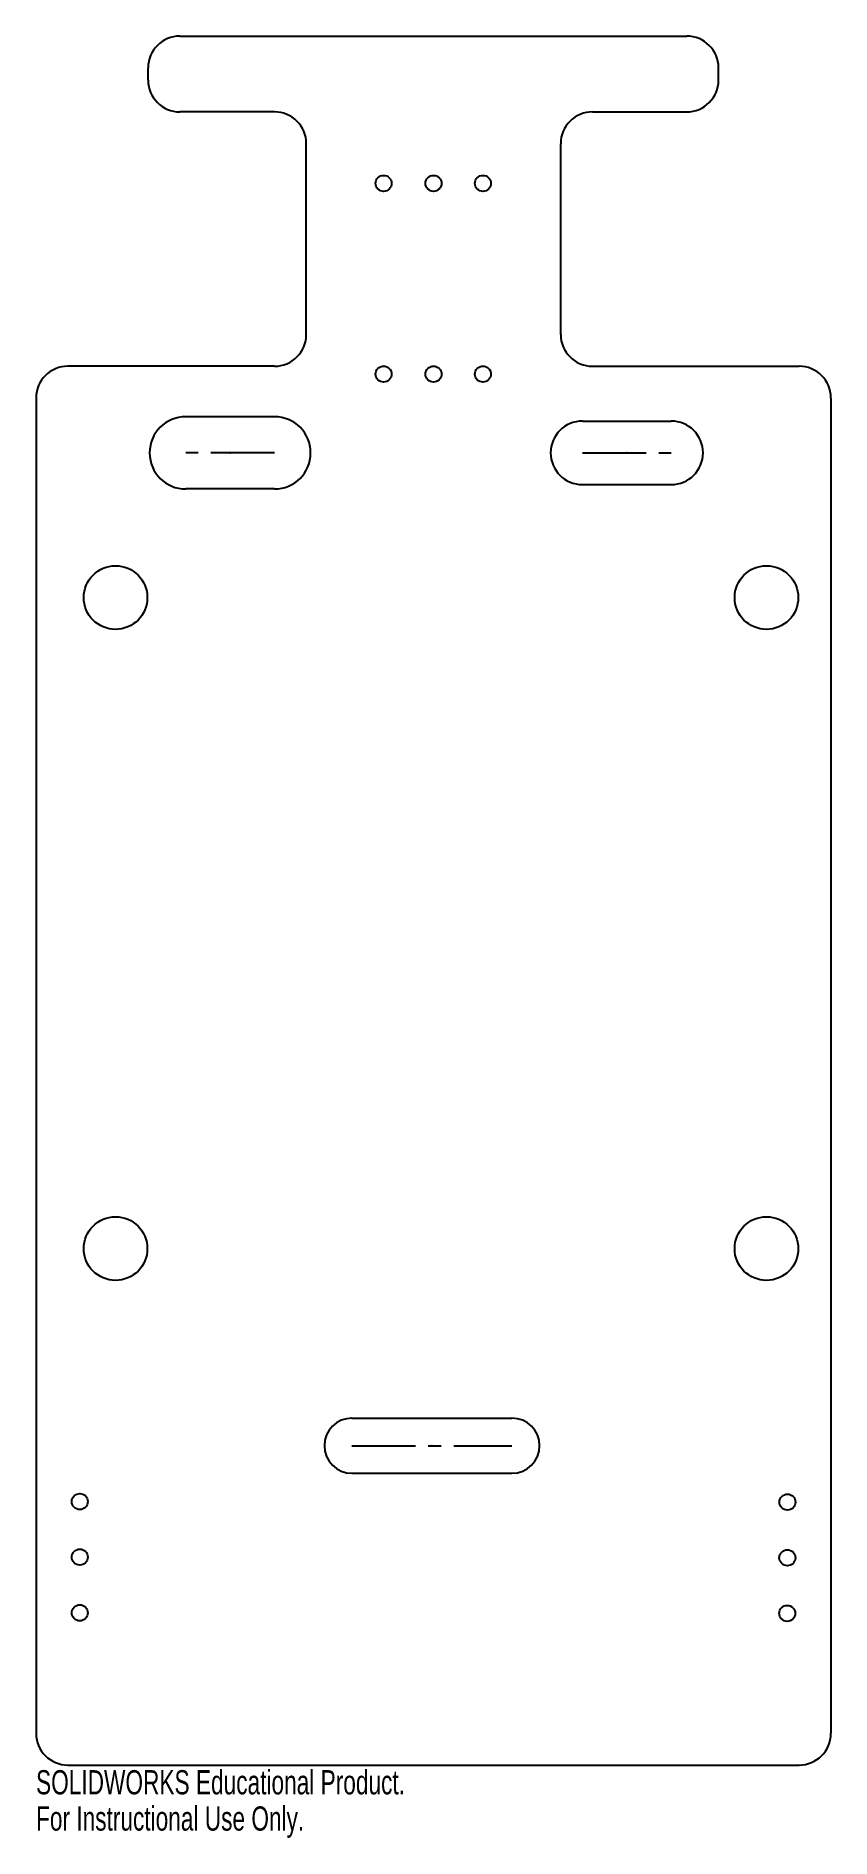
# Model space of a CAD drawing. Header units: inches. Extents: x -3.1 to 3.1, y -7.8 to 6.3.
import ezdxf

# ---------------------------------------------------------------- set-up
doc = ezdxf.new("R2010")
doc.units = ezdxf.units.IN
doc.header["$MEASUREMENT"] = 0
doc.header["$PDSIZE"] = -1
doc.linetypes.add('CENTERX2', pattern=[0.8, 0.5, -0.1, 0.1, -0.1])
doc.styles.add('SLDTEXTSTYLE0', font='TXT', dxfattribs={"width": 0.7})

msp = doc.modelspace()

# ---------------------------------------------------------------- linework, layer by layer
at = {"color": 7, "linetype": 'Continuous'}
for p, q in [((-1.994, 6.346), (1.991, 6.346)), ((-2.244, 6), (-2.244, 6.096)), ((2.241, 6), (2.241, 6.096)), ((-1.25, 5.75), (-1.994, 5.75)), ((1.25, 5.75), (1.991, 5.75)), ((-1, 4), (-1, 5.5)), ((1, 4), (1, 5.5)), ((-1.25, 3.75), (-2.875, 3.75)), ((1.25, 3.75), (2.875, 3.75)), ((-3.125, 3.5), (-3.125, -6.65)), ((3.125, 3.5), (3.125, -6.65)), ((-1.25, 3.353), (-1.948, 3.353)), ((1.171, 3.319), (1.869, 3.319)), ((-1.25, 2.786), (-1.948, 2.786)), ((1.171, 2.819), (1.869, 2.819)), ((-0.641, -4.521), (0.617, -4.521)), ((-0.641, -4.955), (0.617, -4.955)), ((-3.125, -6.65), (-3.125, -6.999)), ((3.125, -6.65), (3.125, -6.999)), ((-2.875, -7.249), (2.875, -7.249))]:
    msp.add_line(p, q, dxfattribs=at)
at = {"color": 7, "linetype": 'CENTERX2'}
for p, q in [((-1.25, 3.069), (-1.948, 3.069)), ((1.171, 3.069), (1.869, 3.069)), ((-0.641, -4.738), (0.617, -4.738))]:
    msp.add_line(p, q, dxfattribs=at)
at = {"color": 7, "linetype": 'Continuous'}
for centre, radius in [((-0.392, 5.188), 0.063), ((0, 5.188), 0.063), ((0.389, 5.188), 0.063), ((-0.392, 3.688), 0.063), ((0, 3.688), 0.063), ((0.389, 3.688), 0.063), ((-2.5, 1.931), 0.25), ((2.618, 1.931), 0.25), ((-2.5, -3.188), 0.25), ((2.618, -3.188), 0.25), ((-2.781, -5.177), 0.063), ((2.783, -5.181), 0.063), ((-2.781, -5.614), 0.063), ((2.782, -5.619), 0.063), ((-2.781, -6.052), 0.063), ((2.781, -6.056), 0.063)]:
    msp.add_circle(centre, radius, dxfattribs=at)
for centre, radius, start, end in [((-1.994, 6.096), 0.25, 90, 180), ((1.991, 6.096), 0.25, 0, 90), ((-1.994, 6), 0.25, 180, 270), ((1.991, 6), 0.25, 270, 0), ((-1.25, 5.5), 0.25, 360, 90), ((1.25, 5.5), 0.25, 90, 180), ((-1.25, 4), 0.25, 270, 0), ((1.25, 4), 0.25, 180, 270), ((-2.875, 3.5), 0.25, 90, 180), ((2.875, 3.5), 0.25, 0, 90), ((-1.948, 3.069), 0.284, 90, 270), ((-1.25, 3.069), 0.284, 270, 90), ((1.171, 3.069), 0.25, 90, 270), ((1.869, 3.069), 0.25, 270, 90), ((-0.641, -4.738), 0.217, 90, 270), ((0.617, -4.738), 0.217, 270, 90), ((-2.875, -6.999), 0.25, 180, 270), ((2.875, -6.999), 0.25, 270, 0)]:
    msp.add_arc(centre, radius, start, end, dxfattribs=at)
for p in [(-1.599, 3.069), (1.52, 3.069), (-0.012, -4.738)]:
    msp.add_point(p, dxfattribs=at)

# ---------------------------------------------------------------- texts
at = {"color": 7, "linetype": 'Continuous', "char_height": 0.1903, "attachment_point": 1, "style": 'SLDTEXTSTYLE0'}
for s, insert in [('SOLIDWORKS Educational Product.', (-3.125, -7.289)), ('For Instructional Use Only.', (-3.125, -7.574))]:
    msp.add_mtext(s, dxfattribs=dict(at, insert=insert))

doc.saveas('drawing.dxf')
